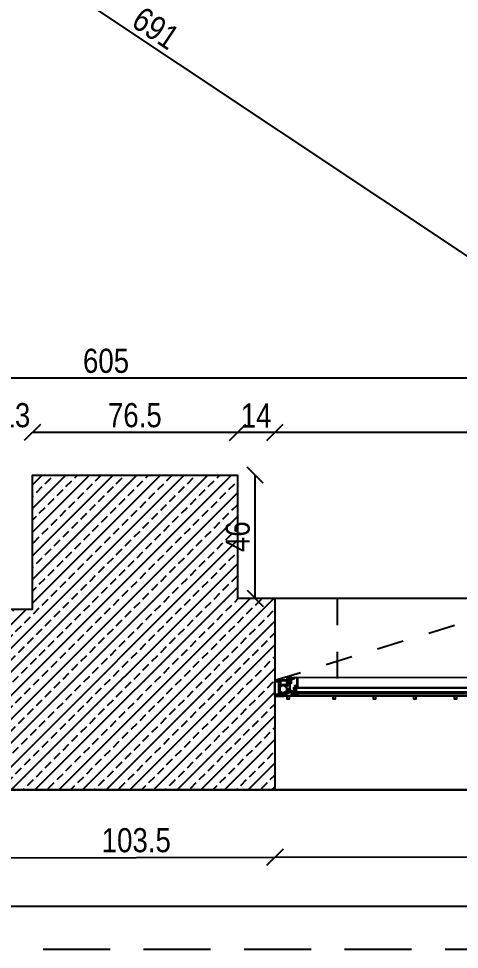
# Model space of a CAD drawing. Header units: metres. Extents: x 493 to 630, y -132 to -15.
# Drawn here: x 544.422 to 546.067, y -93.39 to -89.915 of the extents above; entities that cross this region are included whole.
import ezdxf

# ---------------------------------------------------------------- set-up
doc = ezdxf.new("R2010")
doc.units = ezdxf.units.M
doc.header["$MEASUREMENT"] = 0
doc.header["$PDMODE"] = 3
doc.linetypes.add('HIDDEN2', pattern=[0.1875, 0.125, -0.0625])
for name, color, linetype in [('a_caramida', 2, 'Continuous'), ('a_cote_50', 9, 'Continuous'), ('a_pereti_hasuri', 253, 'Continuous'), ('a_punctat', 40, 'HIDDEN2'), ('a_scari_punctat', 40, 'HIDDEN2'), ('a_sticla', 4, 'Continuous'), ('a_tamplarie_ferestre', 6, 'Continuous'), ('a_vederi', 74, 'Continuous'), ('a_vederi subtiri', 124, 'Continuous')]:
    doc.layers.add(name, color=color, linetype=linetype)
doc.layers.add('a_suprafete', color=7, linetype='Continuous', plot=False)
doc.styles.get("Standard").update_dxf_attribs({"font": 'ARIALN.TTF'})
doc.dimstyles.new('50 cote', dxfattribs={"dimtxt": 0.09, "dimasz": 0.06, "dimexe": 0, "dimexo": 0, "dimgap": 0.018, "dimtad": 1, "dimdec": 1, "dimlfac": 100, "dimrnd": 0.5, "dimdsep": 46, "dimtxsty": 'Standard', "dimblk": 'OBLIQUE', "dimcen": 0.00045, "dimclrd": 256, "dimclrt": 4, "dimadec": 1, "dimazin": 0, "dimtfac": 1, "dimtdec": 1, "dimtix": 1, "dimtofl": 0, "dimtmove": 0, "dimatfit": 3, "dimldrblk": 'OBLIQUE', "dimfxl": 0, "dimtolj": 1, "dimtzin": 0, "dimarcsym": 0})

# ---------------------------------------------------------------- blocks, each defined once
blk = doc.blocks.new('_Oblique')
at = {"color": 0, "linetype": 'ByBlock', "lineweight": -2}
blk.add_line((-0.5, -0.5), (0.5, 0.5), dxfattribs=at)
blk = doc.blocks.new('*D237')
at = {"layer": 'a_cote_50', "lineweight": -2, "ltscale": 0.3}
blk.add_line((541.7233, -91.8694), (547.7733, -87.1194), dxfattribs=at)
at = {"layer": 'Defpoints', "color": 0, "ltscale": 0.3}
for p in [(547.7733, -87.1194), (547.7733, -87.1194), (541.7233, -91.8694)]:
    blk.add_point(p, dxfattribs=at)
at = {"layer": 'a_cote_50', "lineweight": -2, "ltscale": 0.3, "xscale": 0.06, "yscale": 0.06, "zscale": 0.06}
for p, rotation in [((547.7733, -87.1194), 38.13630808537231), ((541.7233, -91.8694), 218.1363080853723)]:
    blk.add_blockref('_Oblique', p, dxfattribs=dict(at, rotation=rotation))
at = {"layer": 'a_cote_50', "color": 4, "ltscale": 0.3, "insert": (544.7088, -89.4441), "char_height": 0.09, "attachment_point": 5, "rotation": 38.1363}
blk.add_mtext('\\A1;769', dxfattribs=at)
blk = doc.blocks.new('*D238')
at = {"layer": 'a_cote_50', "lineweight": -2, "ltscale": 0.3}
blk.add_line((542.0233, -88.0896), (547.7733, -91.9194), dxfattribs=at)
at = {"layer": 'Defpoints', "color": 0, "ltscale": 0.3}
for p in [(542.0233, -88.0896), (547.7733, -91.9194), (547.7733, -91.9194)]:
    blk.add_point(p, dxfattribs=at)
at = {"layer": 'a_cote_50', "lineweight": -2, "ltscale": 0.3, "xscale": 0.06, "yscale": 0.06, "zscale": 0.06}
for p, rotation in [((542.0233, -88.0896), 146.3339981452422), ((547.7733, -91.9194), 326.3339981452422)]:
    blk.add_blockref('_Oblique', p, dxfattribs=dict(at, rotation=rotation))
at = {"layer": 'a_cote_50', "color": 4, "ltscale": 0.3, "insert": (544.9338, -89.9513), "char_height": 0.09, "attachment_point": 5, "rotation": 326.334}
blk.add_mtext('\\A1;691', dxfattribs=at)
blk = doc.blocks.new('*D234')
at = {"layer": 'a_cote_50', "lineweight": -2, "ltscale": 0.3}
blk.add_line((547.3283, -91.4603), (545.3783, -91.4603), dxfattribs=at)
at = {"layer": 'Defpoints', "color": 0, "ltscale": 0.3}
for p in [(545.3783, -91.4603), (545.3783, -92.0794), (547.3283, -92.0794)]:
    blk.add_point(p, dxfattribs=at)
at = {"layer": 'a_cote_50', "lineweight": -2, "ltscale": 0.3, "xscale": 0.06, "yscale": 0.06, "zscale": 0.06, "rotation": 180}
blk.add_blockref('_Oblique', (545.3783, -91.4603), dxfattribs=at)
at = {"layer": 'a_cote_50', "lineweight": -2, "ltscale": 0.3, "xscale": 0.06, "yscale": 0.06, "zscale": 0.06}
blk.add_blockref('_Oblique', (547.3283, -91.4603), dxfattribs=at)
at = {"layer": 'a_cote_50', "color": 4, "ltscale": 0.3, "char_height": 0.09, "attachment_point": 5}
for s, insert in [('\\A1;195', (546.3533, -91.3963)), ('\\A1;74', (546.3533, -91.5233))]:
    blk.add_mtext(s, dxfattribs=dict(at, insert=insert))
blk = doc.blocks.new('*D235')
at = {"layer": 'a_cote_50', "lineweight": -2, "ltscale": 0.3}
blk.add_line((545.3783, -91.4603), (545.2383, -91.4603), dxfattribs=at)
at = {"layer": 'Defpoints', "color": 0, "ltscale": 0.3}
for p in [(545.2383, -91.4603), (545.2383, -92.0794), (545.3783, -92.0794)]:
    blk.add_point(p, dxfattribs=at)
at = {"layer": 'a_cote_50', "lineweight": -2, "ltscale": 0.3, "xscale": 0.06, "yscale": 0.06, "zscale": 0.06, "rotation": 180}
blk.add_blockref('_Oblique', (545.2383, -91.4603), dxfattribs=at)
at = {"layer": 'a_cote_50', "lineweight": -2, "ltscale": 0.3, "xscale": 0.06, "yscale": 0.06, "zscale": 0.06}
blk.add_blockref('_Oblique', (545.3783, -91.4603), dxfattribs=at)
at = {"layer": 'a_cote_50', "color": 4, "ltscale": 0.3, "insert": (545.3083, -91.3971), "char_height": 0.09, "attachment_point": 5}
blk.add_mtext('\\A1;14', dxfattribs=at)
blk = doc.blocks.new('*D236')
at = {"layer": 'a_cote_50', "lineweight": -2, "ltscale": 0.3}
blk.add_line((545.2383, -91.4603), (544.4733, -91.4603), dxfattribs=at)
at = {"layer": 'Defpoints', "color": 0, "ltscale": 0.3}
for p in [(544.4733, -91.4603), (545.2383, -92.0794), (544.4733, -92.1194)]:
    blk.add_point(p, dxfattribs=at)
at = {"layer": 'a_cote_50', "lineweight": -2, "ltscale": 0.3, "xscale": 0.06, "yscale": 0.06, "zscale": 0.06, "rotation": 180}
blk.add_blockref('_Oblique', (544.4733, -91.4603), dxfattribs=at)
at = {"layer": 'a_cote_50', "lineweight": -2, "ltscale": 0.3, "xscale": 0.06, "yscale": 0.06, "zscale": 0.06}
blk.add_blockref('_Oblique', (545.2383, -91.4603), dxfattribs=at)
at = {"layer": 'a_cote_50', "color": 4, "ltscale": 0.3, "insert": (544.8558, -91.3963), "char_height": 0.09, "attachment_point": 5}
blk.add_mtext('\\A1;76.5', dxfattribs=at)
blk = doc.blocks.new('*D239')
at = {"layer": 'Defpoints', "color": 0, "ltscale": 0.3}
for p in [(544.3433, -91.4603), (544.3433, -92.1194), (544.4733, -92.1194)]:
    blk.add_point(p, dxfattribs=at)
at = {"layer": 'a_cote_50', "color": 4, "ltscale": 0.3, "insert": (544.4083, -91.3963), "char_height": 0.09, "attachment_point": 5}
blk.add_mtext('\\A1;13', dxfattribs=at)
blk = doc.blocks.new('*D244')
at = {"layer": 'a_cote_50', "lineweight": -2, "ltscale": 0.3}
blk.add_line((545.3042, -92.0794), (545.3042, -91.6194), dxfattribs=at)
at = {"layer": 'Defpoints', "color": 0, "ltscale": 0.3}
for p in [(545.2383, -91.6194), (545.3042, -91.6194), (545.2383, -92.0794)]:
    blk.add_point(p, dxfattribs=at)
at = {"layer": 'a_cote_50', "lineweight": -2, "ltscale": 0.3, "xscale": 0.06, "yscale": 0.06, "zscale": 0.06}
for p, rotation in [((545.3042, -91.6194), 90), ((545.3042, -92.0794), 270)]:
    blk.add_blockref('_Oblique', p, dxfattribs=dict(at, rotation=rotation))
at = {"layer": 'a_cote_50', "color": 4, "ltscale": 0.3, "insert": (545.2402, -91.8494), "char_height": 0.09, "attachment_point": 5, "rotation": 90}
blk.add_mtext('\\A1;46', dxfattribs=at)
blk = doc.blocks.new('*D257')
at = {"layer": 'a_cote_50', "lineweight": -2, "ltscale": 0.3}
blk.add_line((547.7733, -91.2574), (541.7233, -91.2574), dxfattribs=at)
at = {"layer": 'Defpoints', "color": 0, "ltscale": 0.3}
for p in [(541.7233, -91.2574), (541.7233, -91.9194), (547.7733, -91.9194)]:
    blk.add_point(p, dxfattribs=at)
at = {"layer": 'a_cote_50', "lineweight": -2, "ltscale": 0.3, "xscale": 0.06, "yscale": 0.06, "zscale": 0.06, "rotation": 180}
blk.add_blockref('_Oblique', (541.7233, -91.2574), dxfattribs=at)
at = {"layer": 'a_cote_50', "lineweight": -2, "ltscale": 0.3, "xscale": 0.06, "yscale": 0.06, "zscale": 0.06}
blk.add_blockref('_Oblique', (547.7733, -91.2574), dxfattribs=at)
at = {"layer": 'a_cote_50', "color": 4, "ltscale": 0.3, "insert": (544.7483, -91.1934), "char_height": 0.09, "attachment_point": 5}
blk.add_mtext('\\A1;605', dxfattribs=at)
blk = doc.blocks.new('__4FAFA3F2_FC5C_44BB_A64D_ECB77A95FE74_')
at = {"layer": 'a_vederi subtiri'}
for p, q in [((-125.5, 67), (-125.5, 71)), ((-125, 71), (-125, 67)), ((-125, 66.8), (-125, 70.7)), ((-124.7, 66.8), (-124.7, 70.7)), ((-124.4, 71.5), (-123.3, 71.5)), ((-124.4, 71.1), (-119, 71.1)), ((-123.3, 71.5), (-123, 71.2)), ((-123, 71.2), (-122.8, 71.5)), ((-122.8, 71.5), (-118.9, 71.5)), ((-118, 71.5), (-114.1, 71.5)), ((-117.9, 71.1), (-112.5, 71.1)), ((-114.1, 71.5), (-113.9, 71.2)), ((-113.9, 71.2), (-113.6, 71.5)), ((-113.6, 71.5), (-112.5, 71.5)), ((-112.2, 70.7), (-112.2, 66.8)), ((-111.9, 67), (-111.9, 71)), ((-111.9, 70.7), (-111.9, 66.8)), ((-111.5, 71), (-111.5, 67)), ((-125.5, 61.5), (-125.5, 67)), ((-125, 67), (-125, 66.8)), ((-124.8, 66.3), (-123.5, 64.7)), ((-123.5, 64.7), (-124.8, 66.3)), ((-123.2, 65), (-124.6, 66.5)), ((-113.9, 64.9), (-123, 64.9)), ((-123, 64.5), (-113.9, 64.5)), ((-113.9, 64.5), (-123, 64.5)), ((-112.3, 66.5), (-113.7, 65)), ((-113.4, 64.7), (-112.1, 66.3)), ((-112.1, 66.3), (-113.4, 64.7)), ((-111.9, 66.8), (-111.9, 67)), ((-111.5, 67), (-111.5, 61.5))]:
    blk.add_line(p, q, dxfattribs=at)
at = {"layer": 'a_vederi subtiri', "extrusion": (2e-16, 2e-16, -1)}
for centre, radius, start, end in [((125.2, 71), 0.221, 352.3719, 187.6281), ((124.3, 70.8), 0.708, 356.4406, 85.9313), ((124.3, 70.8), 0.368, 356.4406, 85.9313), ((118.5, 71.7), 0.787, 223.035, 316.965), ((118.5, 71.8), 0.512, 210.7555, 329.2445), ((112.6, 70.8), 0.708, 94.0687, 183.5594), ((112.6, 70.8), 0.368, 94.0687, 183.5594), ((111.7, 71), 0.221, 352.3719, 187.6281), ((125.2, 67), 0.221, 172.3719, 7.6281), ((125.2, 67), 0.221, 172.3719, 7.6281), ((118.5, 44.3), 18.6, 67.8527, 112.1473), ((124.2, 66.8), 0.808, 319.638, 0.5172), ((124.2, 66.8), 0.808, 319.638, 0.5172), ((124.3, 66.8), 0.42, 319.638, 0.5172), ((123, 65.1), 0.618, 270.773, 319.8915), ((123, 65.1), 0.618, 270.773, 319.8915), ((123, 65.2), 0.321, 270.773, 319.8915), ((113.9, 65.2), 0.321, 220.1085, 269.227), ((113.9, 65.1), 0.618, 220.1085, 269.227), ((113.9, 65.1), 0.618, 220.1085, 269.227), ((112.6, 66.8), 0.42, 179.4828, 220.362), ((112.7, 66.8), 0.808, 179.4828, 220.362), ((112.7, 66.8), 0.808, 179.4828, 220.362), ((111.7, 67), 0.221, 172.3719, 7.6281), ((111.7, 67), 0.221, 172.3719, 7.6281)]:
    blk.add_arc(centre, radius, start, end, dxfattribs=at)
blk = doc.blocks.new('nod mobil')
at = {"layer": 'a_tamplarie_ferestre'}
for p, q in [((-0.0193, 0.0683), (-0.0693, 0.0683)), ((-0.0458, 0.0495), (-0.0409, 0.0495)), ((-0.0458, 0.0475), (-0.0409, 0.0475)), ((-0.0513, 0.0175), (-0.0473, 0.0175))]:
    blk.add_line(p, q, dxfattribs=at)
at = {"layer": 'a_tamplarie_ferestre', "extrusion": (9.86076e-32, 1.5e-15, -1)}
for points in [[(0.103, 0.0683), (0.103, 0.0668)], [(0.103, 0.0683), (0.0693, 0.0683)], [(0.1025, 0.0663), (0.1015, 0.0663)], [(0.101, 0.0658), (0.101, 0.0648)], [(0.1005, 0.0643), (0.0995, 0.0643)], [(0.099, 0.0648), (0.099, 0.0655)], [(0.0983, 0.066), (0.0937, 0.0643)], [(0.0933, 0.0655), (0.0963, 0.0666)], [(0.093, 0.0648), (0.093, 0.0651)]]:
    blk.add_lwpolyline(points, dxfattribs=at)
at = {"layer": 'a_tamplarie_ferestre'}
for points in [[(-0.0876, 0.013), (-0.0876, 0.0637), (-0.103, 0.0637), (-0.103, 0.013)], [(-0.0891, 0.0145), (-0.0891, 0.062), (-0.1015, 0.062), (-0.1015, 0.0145)]]:
    blk.add_lwpolyline(points, close=True, dxfattribs=at)
at = {"layer": 'a_tamplarie_ferestre', "extrusion": (2e-16, -2.00063e-16, -1)}
for points in [[(0.081, 0.0665), (0.0963, 0.0666)], [(0.0868, 0.0558), (0.0868, 0.0573)], [(0.0868, 0.0529), (0.0868, 0.0548)], [(0.0868, 0.0521), (0.0868, 0.032)], [(0.0866, 0.0551), (0.0866, 0.0556)], [(0.0855, 0.0526), (0.0865, 0.0526)], [(0.0863, 0.0578), (0.0805, 0.0578)], [(0.0855, 0.0526), (0.0863, 0.0526)], [(0.0852, 0.0557), (0.0852, 0.0529)], [(0.0852, 0.0553), (0.0852, 0.0529)], [(0.0808, 0.0558), (0.0851, 0.0558)], [(0.0812, 0.0558), (0.0847, 0.0558)], [(0.0846, 0.0354), (0.0846, 0.0487)], [(0.0841, 0.0496), (0.0832, 0.0501)], [(0.0826, 0.0507), (0.0805, 0.0543)], [(0.0817, 0.0522), (0.0803, 0.0546), (0.0803, 0.0553)], [(0.08, 0.0583), (0.08, 0.0655)], [(0.0786, 0.0662), (0.0786, 0.058)], [(0.0619, 0.0667), (0.0781, 0.0667)], [(0.0781, 0.0575), (0.0619, 0.0575)], [(0.068, 0.0558), (0.0768, 0.0558)], [(0.0645, 0.0553), (0.0645, 0.0546), (0.0631, 0.0522)], [(0.0622, 0.0507), (0.0643, 0.0543)], [(0.0597, 0.0558), (0.064, 0.0558)], [(0.0636, 0.0558), (0.0601, 0.0558)], [(0.0607, 0.0496), (0.0616, 0.0501)], [(0.0614, 0.058), (0.0614, 0.0662)], [(0.0602, 0.0354), (0.0602, 0.0487)], [(0.06, 0.0654), (0.06, 0.0582)], [(0.0596, 0.0529), (0.0596, 0.0557)], [(0.0596, 0.0553), (0.0596, 0.0529)], [(0.0595, 0.0577), (0.0585, 0.0577)], [(0.0583, 0.0526), (0.0593, 0.0526)], [(0.0593, 0.0526), (0.0585, 0.0526)], [(0.0582, 0.0556), (0.0582, 0.0551)], [(0.058, 0.0572), (0.058, 0.0558)], [(0.058, 0.0548), (0.058, 0.0529)], [(0.058, 0.0521), (0.058, 0.0511), (0.0537, 0.0511)], [(0.058, 0.0486), (0.058, 0.0456)], [(0.0537, 0.0431), (0.058, 0.0431), (0.058, 0.032)], [(0.0539, 0.0488), (0.0547, 0.0486), (0.0547, 0.0496), (0.057, 0.0496)], [(0.057, 0.0446), (0.0547, 0.0446), (0.0547, 0.0456), (0.0539, 0.0454)], [(0.0532, 0.0506), (0.0532, 0.0498)], [(0.0532, 0.0445), (0.0532, 0.0436)], [(0.103, 0.0083), (0.103, 0.0117), (0.1019, 0.0128), (0.1013, 0.0128), (0.1013, 0.011)], [(0.0547, 0.0113), (0.0547, 0.0128), (0.0541, 0.0128), (0.053, 0.0117), (0.053, 0.0083), (0.103, 0.0083)], [(0.1003, 0.01), (0.083, 0.01)], [(0.0868, 0.0293), (0.0868, 0.0312)], [(0.0868, 0.0238), (0.0868, 0.0283)], [(0.0866, 0.0286), (0.0866, 0.0291)], [(0.0865, 0.0315), (0.0855, 0.0315)], [(0.0863, 0.0315), (0.0855, 0.0315)], [(0.0853, 0.0253), (0.0853, 0.0228), (0.0858, 0.0228)], [(0.0852, 0.0312), (0.0852, 0.0284)], [(0.0852, 0.0312), (0.0852, 0.0288)], [(0.0851, 0.0283), (0.0808, 0.0283)], [(0.0847, 0.0283), (0.0812, 0.0283)], [(0.083, 0.0263), (0.0843, 0.0263)], [(0.0832, 0.0341), (0.0841, 0.0346)], [(0.0805, 0.0299), (0.0826, 0.0335)], [(0.082, 0.0183), (0.082, 0.0253)], [(0.082, 0.011), (0.082, 0.0173)], [(0.0803, 0.0288), (0.0803, 0.0295), (0.0817, 0.0319)], [(0.0805, 0.0261), (0.0805, 0.0104)], [(0.06, 0.0266), (0.08, 0.0266)], [(0.08, 0.0099), (0.06, 0.0099)], [(0.0768, 0.0283), (0.068, 0.0283)], [(0.0631, 0.0319), (0.0645, 0.0295), (0.0645, 0.0288)], [(0.0643, 0.0299), (0.0622, 0.0335)], [(0.064, 0.0283), (0.0597, 0.0283)], [(0.0601, 0.0283), (0.0636, 0.0283)], [(0.0633, 0.0321), (0.0632, 0.0321)], [(0.0616, 0.0341), (0.0607, 0.0346)], [(0.0596, 0.0284), (0.0596, 0.0312)], [(0.0596, 0.0312), (0.0596, 0.0288)], [(0.0595, 0.0104), (0.0595, 0.0261)], [(0.0593, 0.0315), (0.0583, 0.0315)], [(0.0585, 0.0315), (0.0593, 0.0315)], [(0.0582, 0.0291), (0.0582, 0.0286)], [(0.0582, 0.0037), (0.0576, 0.007)], [(0.058, 0.0312), (0.058, 0.0293)], [(0.058, 0.0253), (0.058, 0.0183)], [(0.058, 0.0173), (0.058, 0.0113)], [(0.0577, 0.028), (0.0547, 0.028), (0.0547, 0.0288), (0.0537, 0.0288)], [(0.0558, 0.0031), (0.0577, 0.0031)], [(0.0571, 0.0056), (0.0573, 0.0044)], [(0.0571, 0.0042), (0.0557, 0.0042)], [(0.0557, 0.0263), (0.057, 0.0263)], [(0.057, 0.0103), (0.0557, 0.0103)], [(0.0529, 0.0042), (0.057, 0.0057)], [(0.0568, 0.0065), (0.0517, 0.0048)], [(0.0558, 0.0004), (0.0567, 0.0012)], [(0.0566, 0.0015), (0.0558, 0.0017)], [(0.0557, 0.0019), (0.0557, 0.003)], [(0.0552, 0.0037), (0.0552, 0.0032)], [(0.0552, 0.002), (0.0552, 0.0012)], [(0.0527, 0.0002), (0.0552, 0.0002)], [(0.0551, 0.0031), (0.0529, 0.0031)], [(0.055, 0.001), (0.053, 0.001)], [(0.0532, 0.0024), (0.0548, 0.0024)], [(0.0542, 0.0228), (0.0547, 0.0228), (0.0547, 0.0253)], [(0.0532, 0.0283), (0.0532, 0.0238)], [(0.0528, 0.0032), (0.0528, 0.004)], [(0.0528, 0.0012), (0.0528, 0.002)], [(0.0523, 0.003), (0.0523, 0.0019)], [(0.0513, 0.0031), (0.0521, 0.0031)], [(0.0521, 0.0017), (0.0513, 0.0016)], [(0.0513, 0.0012), (0.052, 0.0005)], [(0.051, 0.0038), (0.051, 0.0034)]]:
    blk.add_lwpolyline(points, dxfattribs=at)
at = {"layer": 'a_tamplarie_ferestre', "extrusion": (2e-16, -4.00063e-16, -1)}
for points in [[(0.0588, 0.0667), (0.0495, 0.0667)], [(0.0575, 0.0551), (0.0575, 0.0566)], [(0.0572, 0.0478), (0.0556, 0.0492)], [(0.0556, 0.0449), (0.0572, 0.0463)], [(0.0537, 0.0537), (0.0571, 0.0546)], [(0.0568, 0.0571), (0.043, 0.054)], [(0.0558, 0.0479), (0.0564, 0.0473)], [(0.0564, 0.0468), (0.0558, 0.0462)], [(0.0533, 0.0478), (0.0554, 0.048)], [(0.0554, 0.046), (0.0533, 0.0462)], [(0.0551, 0.0491), (0.0549, 0.0484), (0.053, 0.0484)], [(0.053, 0.0456), (0.0549, 0.0456), (0.0551, 0.045)], [(0.0525, 0.0491), (0.053, 0.0504), (0.053, 0.0527)], [(0.053, 0.043), (0.053, 0.0444), (0.0526, 0.0448)], [(0.0521, 0.043), (0.053, 0.043)], [(0.0502, 0.0463), (0.0506, 0.0443)], [(0.0495, 0.0507), (0.0499, 0.0479)], [(0.0495, 0.0667), (0.0408, 0.0667), (0.0279, 0.0667)], [(0.0484, 0.0507), (0.0449, 0.0516), (0.0432, 0.052)], [(0.0458, 0.0495), (0.0483, 0.0495)], [(0.0483, 0.0475), (0.048, 0.0475)], [(0.048, 0.0247), (0.048, 0.0475)], [(0.043, 0.0504), (0.0462, 0.0496)], [(0.0458, 0.0495), (0.0458, 0.0213)], [(0.0419, 0.053), (0.0419, 0.0519)], [(0.0412, 0.0637), (0.0412, 0.0633)], [(0.0412, 0.0559), (0.0412, 0.0552)], [(0.0338, 0.0642), (0.0407, 0.0642)], [(0.0407, 0.0628), (0.0399, 0.0628)], [(0.0399, 0.0564), (0.0407, 0.0564)], [(0.0407, 0.0547), (0.0404, 0.0547)], [(0.0404, 0.0537), (0.0404, 0.0518)], [(0.0404, 0.051), (0.0404, 0.05)], [(0.0402, 0.0544), (0.0402, 0.054)], [(0.0401, 0.0515), (0.0391, 0.0515)], [(0.0394, 0.0623), (0.0394, 0.0569)], [(0.0388, 0.0518), (0.0388, 0.0546)], [(0.0387, 0.0547), (0.0344, 0.0547)], [(0.0382, 0.0547), (0.0382, 0.0623)], [(0.0377, 0.0628), (0.0334, 0.0628)], [(0.0376, 0.0485), (0.0366, 0.049)], [(0.0363, 0.0494), (0.0341, 0.0532)], [(0.0339, 0.0542), (0.0339, 0.0535), (0.0352, 0.0511)], [(0.0333, 0.0667), (0.0333, 0.0647)], [(0.0319, 0.0643), (0.0319, 0.0667)], [(0.0289, 0.064), (0.0289, 0.0638)], [(0.0279, 0.0645), (0.0284, 0.0645)], [(0.0284, 0.0633), (0.0256, 0.0633)], [(0.0274, 0.0662), (0.0274, 0.065)], [(0.0251, 0.0638), (0.0251, 0.0643), (0.0261, 0.0643), (0.0261, 0.066)], [(0.0251, 0.067), (0.0211, 0.067)], [(0.0201, 0.066), (0.0201, 0.0643), (0.0211, 0.0643), (0.0211, 0.0638)], [(0.0206, 0.0633), (0.0193, 0.0633)], [(0.0188, 0.0638), (0.0188, 0.0678)], [(0.0473, 0.0158), (0.058, 0.0158)], [(0.058, -0.0002), (0.058, 0.0028), (0.056, 0.0028)], [(0.0425, 0.0011), (0.0425, 0.0031), (0.0419, 0.0031), (0.0408, 0.002), (0.0408, -0.0014), (0.0574, -0.0014)], [(0.0555, 0.0023), (0.0555, 0.0018), (0.0565, 0.0018), (0.0565, 0.0008)], [(0.051, 0.0211), (0.0523, 0.0187), (0.0523, 0.018)], [(0.0521, 0.0191), (0.05, 0.0228)], [(0.0521, 0.019), (0.05, 0.0227)], [(0.0505, 0.0008), (0.0505, 0.0018), (0.0515, 0.0018), (0.0515, 0.0023)], [(0.051, 0.0028), (0.0482, 0.0028)], [(0.0495, 0.0232), (0.0486, 0.0238)], [(0.0494, 0.0234), (0.0485, 0.0239)], [(0.049, 0.0013), (0.049, 0.0008)], [(0.0482, 0.0018), (0.0485, 0.0018)], [(0.0473, 0.0207), (0.0473, 0.0207)], [(0.0473, 0.0008), (0.0473, 0.0205)], [(0.0471, 0.0208), (0.0461, 0.0208)], [(0.0463, 0.0208), (0.0471, 0.0208)], [(0.0458, 0.0205), (0.0458, 0.0186)], [(0.0458, 0.0156), (0.0458, 0.0086)], [(0.0458, 0.0076), (0.0458, 0.0011)], [(0.0453, 0.0181), (0.043, 0.0181)], [(0.0435, 0.0166), (0.0448, 0.0166)], [(0.0448, 0.0001), (0.0435, 0.0001)], [(0.0425, 0.0186), (0.0425, 0.0196)], [(0.042, 0.0131), (0.0425, 0.0131), (0.0425, 0.0156)], [(0.042, 0.0201), (0.0415, 0.0201)], [(0.041, 0.0196), (0.041, 0.0141)], [(0.0555, -0.0002), (0.0515, -0.0002)]]:
    blk.add_lwpolyline(points, dxfattribs=at)
at = {"layer": 'a_tamplarie_ferestre', "extrusion": (2e-16, -3.00063e-16, -1)}
for points in [[(0.0273, 0.0597), (0.0279, 0.0607), (0.0279, 0.0627)], [(0.0276, 0.063), (0.0255, 0.063)], [(0.0263, 0.0604), (0.0266, 0.0598)], [(0.0253, 0.0598), (0.0256, 0.0604)], [(0.0252, 0.0651), (0.0241, 0.0662)], [(0.0243, 0.0604), (0.0246, 0.0598)], [(0.0245, 0.063), (0.0245, 0.0643)], [(0.0238, 0.0663), (0.0221, 0.0663)], [(0.0237, 0.0646), (0.0237, 0.0627)], [(0.0233, 0.0598), (0.0236, 0.0604)], [(0.0226, 0.0651), (0.0232, 0.0651)], [(0.0232, 0.0622), (0.0226, 0.0622)], [(0.0223, 0.0604), (0.0226, 0.0598)], [(0.0221, 0.0627), (0.0221, 0.0646)], [(0.0218, 0.0662), (0.0207, 0.0651)], [(0.0213, 0.0598), (0.0216, 0.0604)], [(0.0213, 0.0643), (0.0213, 0.063)], [(0.0205, 0.0606), (0.0205, 0.0599)], [(0.0203, 0.063), (0.0184, 0.063), (0.0184, 0.0639)], [(0.0191, 0.0603), (0.0197, 0.0609)], [(0.018, 0.0635), (0.018, 0.0625)], [(0.0149, 0.0595), (0.0173, 0.0595)], [(0.016, 0.0605), (0.0149, 0.0604)]]:
    blk.add_lwpolyline(points, dxfattribs=at)
at = {"layer": 'a_tamplarie_ferestre'}
for points in [[(-0.0193, 0.0356), (-0.0173, 0.0356)], [(-0.0173, 0.0351), (-0.0172, 0.0356)], [(-0.0172, 0.0356), (-0.0173, 0.0351)], [(-0.0271, 0.0338), (-0.025, 0.0322)], [(-0.025, 0.0322), (-0.0271, 0.0338)], [(-0.0244, 0.032), (-0.0203, 0.032)], [(-0.0203, 0.032), (-0.0244, 0.032)], [(-0.0235, 0.0295), (-0.0238, 0.0295)], [(-0.0229, 0.0307), (-0.0232, 0.0297)], [(-0.0204, 0.0309), (-0.0226, 0.0309)], [(-0.0202, 0.0297), (-0.0201, 0.0306)], [(-0.0186, 0.0291), (-0.02, 0.0294)], [(-0.0178, 0.0312), (-0.0182, 0.0293)]]:
    blk.add_lwpolyline(points, dxfattribs=at)
at = {"layer": 'a_tamplarie_ferestre', "extrusion": (4e-16, -6.00063e-16, -1)}
for points in [[(0.0445, 0.012), (0.0445, 0.0087)], [(0.0443, 0.0087), (0.044, 0.0091)], [(0.0441, 0.0139), (0.0441, 0.0127)], [(0.0437, 0.0091), (0.0407, 0.0061)], [(0.0436, 0.0117), (0.0436, 0.0139)], [(0.0374, 0.0046), (0.043, 0.0103)], [(0.0427, 0.0047), (0.0427, 0.0037)], [(0.0426, 0.0036), (0.0397, 0.0039)], [(0.041, 0.0053), (0.0422, 0.0052)], [(0.0387, 0.0026), (0.0394, 0)], [(0.0375, 0.0013), (0.037, 0.0032)], [(0.0335, 0.0006), (0.037, 0.0006)], [(0.0332, 0.0042), (0.0336, 0.0035), (0.033, 0.0035), (0.033, 0.0011)], [(0.0317, 0.0011), (0.0317, 0.0039)], [(0.0216, 0.0002), (0.0312, 0.0006)], [(0.0285, 0.0301), (0.0285, 0.0298)], [(0.0282, 0.0293), (0.0222, 0.0272)], [(0.0232, 0.0289), (0.0278, 0.0306)], [(0.0225, 0.0301), (0.0225, 0.0294)], [(0.021, 0.0306), (0.022, 0.0306)], [(0.022, 0.0271), (0.0205, 0.0271)], [(0.0205, 0.0291), (0.0205, 0.0301)], [(0.019, 0.0286), (0.02, 0.0286)], [(0.02, 0.0266), (0.02, 0.0017)], [(0.0185, -0.0009), (0.0185, 0.0281)], [(0.0399, -0.0004), (0.04, -0.0004), (0.04, -0.0014), (0.019, -0.0014)]]:
    blk.add_lwpolyline(points, dxfattribs=at)
at = {"layer": 'a_tamplarie_ferestre'}
for centre, radius, start, end in [((-0.1025, 0.0668), 0.0005, 180.0009, 269.9988), ((-0.1005, 0.0648), 0.0005, 180.0005, 269.9993), ((-0.0995, 0.0648), 0.0005, 270.0009, 359.9991), ((-0.0935, 0.0648), 0.0005, 249.9886, 0), ((-0.0935, 0.0651), 0.0005, 0, 69.9897), ((-0.0869, 0.0556), 0.000279, 358.8354, 73.5801), ((-0.0869, 0.0551), 0.000279, 286.4246, 1.1629), ((-0.0863, 0.0521), 0.0005, 89.9997, 180.0003), ((-0.0851, 0.0557), 0.00012, 90, 180), ((-0.0847, 0.0553), 0.0005, 89.9997, 180.0003), ((-0.0839, 0.0514), 0.0015, 297.9943, 330), ((-0.0813, 0.0548), 0.001, 327.273, 81.8184), ((-0.081, 0.0655), 0.001, 0.0011, 89.9989), ((-0.0808, 0.0553), 0.0005, 0, 90), ((-0.0805, 0.0583), 0.0005, 269.9996, 0.0004), ((-0.0781, 0.0662), 0.0005, 90, 180), ((-0.0781, 0.058), 0.0005, 180, 270), ((-0.0768, 0.0553), 0.0005, 90, 162.253), ((-0.068, 0.0553), 0.0005, 17.747, 90), ((-0.064, 0.0553), 0.0005, 90, 180), ((-0.0619, 0.0662), 0.0005, 0, 90), ((-0.0619, 0.058), 0.0005, 270, 0), ((-0.0612, 0.0487), 0.001, 0.0025, 60.6961), ((-0.0612, 0.0354), 0.001, 299.3088, 0.0025), ((-0.0584, 0.0652), 0.00159, 103.7918, 171.7779), ((-0.0595, 0.0582), 0.0005, 180, 270), ((-0.0597, 0.0557), 0.00012, 0, 90), ((-0.0593, 0.0529), 0.0003, 180.0025, 270.0025), ((-0.0579, 0.0556), 0.000279, 106.4199, 181.1646), ((-0.0579, 0.0551), 0.000279, 178.8371, 253.5754), ((-0.057, 0.0486), 0.001, 89.9981, 180.0015), ((-0.057, 0.0456), 0.001, 180.0067, 269.9937), ((-0.0562, 0.047), 0.000348, 134.7272, 225.2728), ((-0.0555, 0.0475), 0.0005, 84.8936, 135.0494), ((-0.0555, 0.0465), 0.0005, 224.9506, 275.1059), ((-0.054, 0.0527), 0.001, 0.0008, 74.9983), ((-0.0533, 0.047), 0.0008, 270, 90), ((-0.053, 0.0489), 0.0005, 269.9991, 22.5011), ((-0.053, 0.0451), 0.0005, 314.9997, 90.0007), ((-0.0495, 0.047), 0.000971, 114.0059, 225.9941), ((-0.0485, 0.0505), 0.001, 75.0011, 169.9977), ((-0.0483, 0.0485), 0.001, 90, 270), ((-0.0432, 0.0524), 0.000372, 278.7538, 96.3352), ((-0.0407, 0.0637), 0.0005, 90, 180), ((-0.0407, 0.0633), 0.0005, 180, 270), ((-0.0407, 0.0559), 0.0005, 90.0131, 179.9869), ((-0.0407, 0.0552), 0.0005, 180, 270), ((-0.0405, 0.052), 0.00452, 264.999, 309.1968), ((-0.0401, 0.0518), 0.0003, 180, 270), ((-0.0399, 0.051), 0.0005, 90, 180.0027), ((-0.0391, 0.0518), 0.0003, 270, 0), ((-0.0371, 0.0499), 0.001, 298.2866, 330.0001), ((-0.0349, 0.0537), 0.001, 330.0001, 90), ((-0.0334, 0.0643), 0.0015, 270, 360), ((-0.0307, 0.0289), 0.0061, 53.6968, 86.6025), ((-0.0284, 0.064), 0.0005, 90, 180), ((-0.0284, 0.0638), 0.0005, 180, 270), ((-0.0259, 0.0603), 0.0004, 20.9654, 159.0346), ((-0.0256, 0.0638), 0.0005, 270, 0), ((-0.025, 0.063), 0.0005, 180.0566, 359.9434), ((-0.0248, 0.0643), 0.0003, 0, 99.738), ((-0.0239, 0.0603), 0.0004, 20.9654, 159.0346), ((-0.0232, 0.0646), 0.0005, 90.0196, 179.9804), ((-0.0232, 0.0627), 0.0005, 179.9997, 270.0003), ((-0.0226, 0.0646), 0.0005, 0.0205, 89.9795), ((-0.0226, 0.0627), 0.0005, 270.0163, 359.9837), ((-0.0219, 0.0603), 0.0004, 20.9654, 159.0346), ((-0.021, 0.0643), 0.0003, 80.2604, 180), ((-0.0208, 0.063), 0.0005, 180.0566, 359.9434), ((-0.0206, 0.0638), 0.0005, 180, 270), ((-0.02, 0.0606), 0.0005, 42.0379, 179.9422), ((-0.0193, 0.0678), 0.0005, 0, 90), ((-0.0193, 0.0638), 0.0005, 270, 0), ((-0.0157, 0.0627), 0.00225, 184.5989, 263.2783), ((-0.0183, 0.0351), 0.001, 297.7203, 357.275), ((-0.1003, 0.011), 0.001, 180.0032, 269.9967), ((-0.0863, 0.032), 0.0005, 179.9997, 270.0003), ((-0.0869, 0.0291), 0.000279, 358.8371, 73.5754), ((-0.0869, 0.0286), 0.000279, 286.4199, 1.1646), ((-0.0843, 0.0253), 0.001, 90.0012, 179.9989), ((-0.0847, 0.0288), 0.000505, 180.567, 270.5676), ((-0.0851, 0.0284), 0.00012, 180, 270.0001), ((-0.0839, 0.0328), 0.0015, 30, 62.0057), ((-0.083, 0.0253), 0.001, 359.9982, 90.0018), ((-0.083, 0.011), 0.001, 270.0003, 359.9997), ((-0.0825, 0.0178), 0.000725, 316.3959, 43.6041), ((-0.0813, 0.0293), 0.001, 278.1816, 32.727), ((-0.0808, 0.0288), 0.0005, 269.9985, 0.0006), ((-0.08, 0.0261), 0.0005, 90.0003, 179.9997), ((-0.08, 0.0104), 0.0005, 180.0003, 269.9997), ((-0.0768, 0.0288), 0.0005, 196.9544, 270), ((-0.068, 0.0288), 0.0005, 270, 342.7104), ((-0.064, 0.0288), 0.0005, 179.9994, 270.0015), ((-0.06, 0.0261), 0.0005, 0.0003, 89.9997), ((-0.06, 0.0104), 0.0005, 270.0003, 359.9997), ((-0.0597, 0.0284), 0.00012, 269.9999, 0), ((-0.0593, 0.0312), 0.0003, 90.0025, 180.0025), ((-0.0579, 0.0291), 0.000279, 106.4246, 181.1629), ((-0.0579, 0.0286), 0.000279, 178.8354, 253.5801), ((-0.0575, 0.0178), 0.000725, 136.3884, 223.6116), ((-0.0577, 0.0283), 0.0003, 180.0256, 269.9709), ((-0.057, 0.0253), 0.001, 90.0034, 179.9966), ((-0.057, 0.0113), 0.001, 180.0027, 269.9969), ((-0.0571, 0.0044), 0.0002, 178.1351, 270.001), ((-0.057, 0.0056), 0.0001, 69.6878, 169.6777), ((-0.0562, 0.0066), 0.000686, 53.8588, 179.5157), ((-0.0567, 0.0066), 0.00015, 172.504, 250.9838), ((-0.0555, 0.0008), 0.001, 179.9939, 270.0061), ((-0.0558, 0.003), 0.00015, 359.9961, 90.0039), ((-0.0559, 0.0019), 0.0002, 285.0029, 359.9972), ((-0.0557, 0.0253), 0.001, 0.005, 89.995), ((-0.0557, 0.0113), 0.001, 270.005, 359.9946), ((-0.0551, 0.0032), 0.0001, 179.9919, 270.0087), ((-0.0548, 0.002), 0.0004, 89.9996, 180.001), ((-0.055, 0.0012), 0.0002, 179.9998, 270.0002), ((-0.0532, 0.002), 0.0004, 0.0013, 89.998), ((-0.053, 0.0012), 0.0002, 269.9987, 0.0005), ((-0.053, 0.004), 0.0002, 0.0024, 74.3114), ((-0.0529, 0.0032), 0.0001, 270.0015, 359.9985), ((-0.0521, 0.003), 0.00015, 89.9951, 180.0049), ((-0.0521, 0.0019), 0.0002, 180.0026, 254.9977), ((-0.0515, 0.0008), 0.001, 269.993, 0.0053), ((-0.0485, 0.0013), 0.0005, 90.0143, 179.9857), ((-0.0485, 0.0008), 0.0005, 179.9847, 270.0118), ((-0.049, 0.0247), 0.001, 299.3064, 0), ((-0.0453, 0.0081), 0.000725, 136.3959, 223.6041), ((-0.0453, 0.0186), 0.0005, 180.0108, 269.9892), ((-0.0448, 0.0156), 0.001, 90.011, 179.9907), ((-0.0448, 0.0011), 0.001, 179.9946, 270.0071), ((-0.0442, 0.012), 0.000319, 120.7538, 181.0363), ((-0.0444, 0.0087), 0.0001, 180, 317.856), ((-0.0438, 0.0139), 0.00025, 356.4446, 183.5554), ((-0.0435, 0.0156), 0.001, 0.0097, 89.9903), ((-0.0435, 0.0011), 0.001, 269.991, 0.009), ((-0.043, 0.0186), 0.0005, 270.004, 359.9956), ((-0.0422, 0.0047), 0.0005, 94.9998, 179.9998), ((-0.0426, 0.0037), 0.0001, 180, 275.0534), ((-0.0384, 0.0036), 0.0015, 345.0002, 45.0008), ((-0.0325, 0.0038), 0.000809, 8.8194, 154.9031), ((-0.0372, 0.0196), 0.0163, 43.5511, 63.2606), ((-0.028, 0.0301), 0.0005, 69.9886, 180), ((-0.028, 0.0298), 0.0005, 180, 249.9897), ((-0.0244, 0.033), 0.001, 232.9845, 270), ((-0.0237, 0.0332), 0.000476, 218.5685, 342.0839), ((-0.0226, 0.0306), 0.0003, 90, 160.0002), ((-0.022, 0.0301), 0.0005, 90.0009, 179.9991), ((-0.022, 0.0276), 0.0005, 249.9897, 270), ((-0.021, 0.0301), 0.0005, 0.0005, 89.9993), ((-0.0204, 0.0306), 0.0003, 352.7923, 90), ((-0.0203, 0.033), 0.001, 270, 338.6035), ((-0.0159, 0.0307), 0.004, 117.7203, 150.6713), ((-0.019, 0.0281), 0.0005, 0.0009, 89.9988), ((-0.0128, 0.0301), 0.00508, 136.4413, 167.1481), ((-0.0399, 0.0001), 0.000477, 267.8307, 347.1724), ((-0.019, -0.0009), 0.0005, 270.0003, 359.9998)]:
    blk.add_arc(centre, radius, start, end, dxfattribs=at)
at = {"layer": 'a_tamplarie_ferestre', "extrusion": (9.86076e-32, 1.5e-15, -1)}
for centre, start, end in [((0.1015, 0.0658), 89.9998, 180.0002), ((0.0985, 0.0655), 0.0428, 109.9384)]:
    blk.add_arc(centre, 0.0005, start, end, dxfattribs=at)
at = {"layer": 'a_tamplarie_ferestre', "extrusion": (2e-16, -2.00063e-16, -1)}
for centre, radius, start, end in [((0.0863, 0.0573), 0.0005, 359.9984, 90.0016), ((0.0865, 0.0529), 0.0003, 270, 0), ((0.0855, 0.0529), 0.0003, 180, 270), ((0.0855, 0.0529), 0.0003, 180, 270), ((0.0836, 0.0487), 0.001, 0, 60.0001), ((0.0836, 0.0354), 0.001, 299.9999, 360), ((0.0816, 0.0522), 0.000138, 264.3774, 30), ((0.082, 0.057), 0.005, 197.747, 264.3774), ((0.0628, 0.057), 0.005, 275.6226, 342.253), ((0.0634, 0.0548), 0.001, 327.2705, 81.8159), ((0.0632, 0.0522), 0.000138, 150, 275.6226), ((0.0609, 0.0514), 0.0015, 297.9918, 329.9975), ((0.0601, 0.0553), 0.0005, 89.9972, 179.9978), ((0.0593, 0.0529), 0.0003, 270, 0), ((0.0585, 0.0572), 0.0005, 90, 180), ((0.0585, 0.0521), 0.0005, 89.9975, 179.9975), ((0.0583, 0.0529), 0.0003, 180, 270), ((0.0542, 0.0498), 0.001, 180.0452, 254.9372), ((0.0542, 0.0445), 0.001, 105.0511, 179.9648), ((0.0537, 0.0506), 0.0005, 90.0025, 179.9966), ((0.0537, 0.0436), 0.0005, 180.0026, 269.9983), ((0.0865, 0.0312), 0.0003, 0, 90), ((0.0858, 0.0238), 0.001, 270.002, 359.998), ((0.0855, 0.0312), 0.0003, 90, 180), ((0.0855, 0.0312), 0.0003, 90, 180), ((0.0816, 0.032), 0.000137, 330.0001, 94.3397), ((0.0819, 0.0273), 0.00488, 94.3397, 163.0456), ((0.0629, 0.0272), 0.00492, 17.2896, 85.2632), ((0.0634, 0.0293), 0.001, 278.1791, 32.7245), ((0.0632, 0.032), 0.000139, 93.3868, 204.0603), ((0.0609, 0.0328), 0.0015, 29.9975, 62.0033), ((0.0601, 0.0288), 0.0005, 179.9972, 269.9978), ((0.0593, 0.0312), 0.0003, 0, 90), ((0.0585, 0.032), 0.0005, 179.9975, 269.9975), ((0.0583, 0.0312), 0.0003, 90, 180), ((0.0577, 0.0036), 0.0005, 269.9998, 9.9336), ((0.0562, 0.0066), 0.0015, 15.7069, 125.0876), ((0.0566, 0.0013), 0.0002, 310.0023, 74.9985), ((0.0556, 0.0075), 0.0004, 125.088, 305.088), ((0.0552, 0.0012), 0.001, 270, 307.8278), ((0.0557, 0.0037), 0.000498, 89.7452, 180.1926), ((0.0542, 0.0238), 0.001, 180.005, 269.995), ((0.0537, 0.0283), 0.0005, 89.9965, 180.0026), ((0.0527, 0.0012), 0.001, 226.8814, 270), ((0.052, 0.0038), 0.001, 104.959, 180.0005), ((0.0513, 0.0034), 0.0003, 180.004, 269.9968), ((0.0514, 0.0014), 0.0002, 104.9898, 225.0075)]:
    blk.add_arc(centre, radius, start, end, dxfattribs=at)
at = {"layer": 'a_tamplarie_ferestre', "extrusion": (2e-16, -4.00063e-16, -1)}
for centre, radius, start, end in [((0.057, 0.0566), 0.0005, 0.0019, 112.4977), ((0.057, 0.0551), 0.0005, 284.9999, 0), ((0.0565, 0.047), 0.001, 310.9097, 49.0903), ((0.0554, 0.049), 0.0003, 48.3541, 164.9994), ((0.0554, 0.0451), 0.0003, 195.0097, 311.6393), ((0.0521, 0.0445), 0.0015, 190.0009, 269.9989), ((0.0483, 0.0504), 0.0003, 304.8295, 67.5001), ((0.0467, 0.0526), 0.003, 260.6566, 304.8295), ((0.0481, 0.0614), 0.00989, 240.6425, 270.5846), ((0.0434, 0.0526), 0.0015, 102.5014, 162.4995), ((0.0434, 0.0518), 0.0015, 177.5003, 257.4998), ((0.0409, 0.05), 0.0005, 179.9973, 270), ((0.0404, 0.0544), 0.000279, 106.4199, 181.1646), ((0.0404, 0.054), 0.000279, 178.8371, 253.5754), ((0.0399, 0.0623), 0.0005, 90, 180), ((0.0399, 0.0569), 0.0005, 179.9714, 270.0286), ((0.0387, 0.0546), 0.00012, 0, 90), ((0.0377, 0.0623), 0.0005, 359.9737, 90.0193), ((0.0344, 0.0542), 0.0005, 90, 180), ((0.0338, 0.0647), 0.0005, 180, 270), ((0.0279, 0.0662), 0.0005, 90, 180), ((0.0279, 0.065), 0.0005, 180, 270), ((0.0251, 0.066), 0.001, 0, 90), ((0.0211, 0.066), 0.001, 90, 180), ((0.056, 0.0023), 0.0005, 90.0151, 179.9884), ((0.0513, 0.0185), 0.001, 270, 30), ((0.051, 0.0023), 0.0005, 0.0131, 89.9869), ((0.0511, 0.0212), 0.000138, 115.1578, 210), ((0.0487, 0.0221), 0.0015, 30, 60.6936), ((0.0487, 0.0219), 0.0015, 30, 60.6936), ((0.0482, 0.0023), 0.0005, 90, 270), ((0.0463, 0.0213), 0.0005, 180, 270), ((0.0461, 0.0205), 0.0003, 90, 180), ((0.042, 0.0196), 0.0005, 0.0026, 89.9974), ((0.042, 0.0141), 0.001, 179.9847, 270.0118), ((0.0415, 0.0196), 0.0005, 89.9968, 180.001), ((0.0565, -0.0002), 0.0015, 306.8437, 0.0038)]:
    blk.add_arc(centre, radius, start, end, dxfattribs=at)
at = {"layer": 'a_tamplarie_ferestre', "extrusion": (3.62955e-27, -6.27398e-20, -1)}
for centre, radius, start, end in [((0.0296, 0.0349), 0.000698, 286.9412, 6.4525), ((0.0296, 0.0349), 0.000698, 6.4525, 90.3975), ((0.0307, 0.0289), 0.0061, 93.3975, 126.3032), ((0.0296, 0.0286), 0.00699, 89.6674, 141.4315), ((0.0195, 0.0314), 0.00413, 24.1165, 83.6431), ((0.0193, 0.0326), 0.003, 77.9862, 90.0169), ((0.0183, 0.0351), 0.001, 182.725, 242.2797), ((0.0173, 0.0344), 0.00116, 91.7523, 94.5316), ((0.0173, 0.0344), 0.00116, 94.5316, 224.4307), ((0.0145, 0.0413), 0.015, 309.0082, 316.2281), ((0.0244, 0.033), 0.001, 270, 307.0155), ((0.0238, 0.0298), 0.0003, 270, 309.0082), ((0.0235, 0.0298), 0.0003, 199.9874, 270), ((0.0203, 0.033), 0.001, 201.3965, 270), ((0.0199, 0.0297), 0.0003, 280.9941, 8.118), ((0.0159, 0.0307), 0.004, 29.3287, 62.2797), ((0.0185, 0.0294), 0.0003, 192.7652, 282.3565)]:
    blk.add_arc(centre, radius, start, end, dxfattribs=at)
at = {"layer": 'a_tamplarie_ferestre', "extrusion": (2e-16, -3.00063e-16, -1)}
for centre, radius, start, end in [((0.0276, 0.0627), 0.000299, 359.7696, 90.2304), ((0.0269, 0.0599), 0.0004, 200.9654, 326.8252), ((0.0249, 0.0649), 0.0003, 260.262, 44.8887), ((0.0249, 0.0599), 0.0004, 200.9654, 339.0346), ((0.0238, 0.0658), 0.0005, 45.0001, 90), ((0.0229, 0.0599), 0.0004, 200.9654, 339.0346), ((0.0221, 0.0658), 0.0005, 90, 134.9999), ((0.0209, 0.0599), 0.0004, 180, 339.0346), ((0.0209, 0.0649), 0.0003, 135.1096, 279.7396), ((0.0173, 0.0619), 0.0024, 270, 317.3265), ((0.0184, 0.0635), 0.000399, 89.9047, 180.0953), ((0.0149, 0.0599), 0.000426, 89.1272, 269.7963)]:
    blk.add_arc(centre, radius, start, end, dxfattribs=at)
at = {"layer": 'a_tamplarie_ferestre', "extrusion": (-2e-16, -4.00063e-16, -1)}
blk.add_arc((0.0471, 0.0206), 0.000205, 330.9317, 101.6099, dxfattribs=at)
at = {"layer": 'a_tamplarie_ferestre', "extrusion": (4e-16, -6.00063e-16, -1)}
for centre, radius, start, end in [((0.0446, 0.0127), 0.0005, 180, 239.2462), ((0.0438, 0.009), 0.0002, 30.0091, 134.9898), ((0.0416, 0.0117), 0.002, 315, 0), ((0.041, 0.0058), 0.0005, 135, 265.0014), ((0.0397, 0.0029), 0.001, 84.9999, 195.0002), ((0.037, 0.0011), 0.0005, 270.0029, 14.9993), ((0.0335, 0.0011), 0.0005, 179.9997, 270.0001), ((0.0312, 0.0011), 0.0005, 272.4518, 0), ((0.023, 0.0294), 0.0005, 180.0428, 289.9384), ((0.0215, 0.0017), 0.0015, 180.0138, 272.4558), ((0.02, 0.0291), 0.0005, 269.9998, 0.0002), ((0.0205, 0.0266), 0.0005, 90.0009, 179.9991)]:
    blk.add_arc(centre, radius, start, end, dxfattribs=at)
blk = doc.blocks.new('tampalrie subsol')
at = {"layer": 'a_punctat', "ltscale": 0.5}
blk.add_line((545.3786, -92.3852), (546.3111, -92.0989), dxfattribs=at)
at = {"layer": 'a_sticla'}
for points in [[(545.4486, -92.4114), (546.3282, -92.4121), (546.3282, -92.4161), (545.4486, -92.4154)], [(545.4486, -92.4354), (546.3282, -92.4361), (546.3282, -92.4301), (545.4486, -92.4294)]]:
    blk.add_lwpolyline(points, close=True, dxfattribs=at)
at = {"layer": 'a_vederi subtiri'}
for points in [[(545.4387, -92.3744), (546.3202, -92.3752), (546.3202, -92.3201), (546.2195, -92.3201), (546.2195, -92.3274), (546.3006, -92.3274), (546.3006, -92.3751)], [(546.3137, -92.4451), (545.4082, -92.4444)]]:
    blk.add_lwpolyline(points, dxfattribs=at)
at = {"xscale": -0.9999999999999987, "rotation": 180.0033459392064}
blk.add_blockref('nod mobil', (545.4812, -92.3761), dxfattribs=at)
at = {"xscale": -0.001000000000008328, "yscale": 0.001000000000008328, "zscale": 0.001000000000008328, "rotation": 270.0033459392066}
blk.add_blockref('__4FAFA3F2_FC5C_44BB_A64D_ECB77A95FE74_', (545.3871, -92.304), dxfattribs=at)
blk = doc.blocks.new('*D1088')
at = {"layer": 'a_cote_50', "lineweight": -2, "ltscale": 0.3}
blk.add_line((-12.7233, -67.3279), (-11.6885, -67.3259), dxfattribs=at)
at = {"layer": 'Defpoints', "color": 0, "ltscale": 0.3}
for p in [(-12.7238, -67.0744), (-11.689, -67.0744), (-11.6885, -67.3259)]:
    blk.add_point(p, dxfattribs=at)
at = {"layer": 'a_cote_50', "lineweight": -2, "ltscale": 0.3, "xscale": 0.06, "yscale": 0.06, "zscale": 0.06}
for p, rotation in [((-12.7233, -67.3279), 180.1079428696821), ((-11.6885, -67.3259), 0.1079428696821681)]:
    blk.add_blockref('_Oblique', p, dxfattribs=dict(at, rotation=rotation))
at = {"layer": 'a_cote_50', "color": 4, "ltscale": 0.3, "insert": (-12.206, -67.2629), "char_height": 0.09, "attachment_point": 5, "rotation": 0.1079}
blk.add_mtext('\\A1;103.5', dxfattribs=at)
blk = doc.blocks.new('*D1089')
at = {"layer": 'a_cote_50', "lineweight": -2, "ltscale": 0.3}
blk.add_line((-11.6885, -67.3259), (-9.7383, -67.3222), dxfattribs=at)
at = {"layer": 'Defpoints', "color": 0, "ltscale": 0.3}
for p in [(-11.689, -67.0744), (-9.7388, -67.0744), (-9.7383, -67.3222)]:
    blk.add_point(p, dxfattribs=at)
at = {"layer": 'a_cote_50', "lineweight": -2, "ltscale": 0.3, "xscale": 0.06, "yscale": 0.06, "zscale": 0.06}
for p, rotation in [((-11.6885, -67.3259), 180.1079428696821), ((-9.7383, -67.3222), 0.1079428696821681)]:
    blk.add_blockref('_Oblique', p, dxfattribs=dict(at, rotation=rotation))
at = {"layer": 'a_cote_50', "color": 4, "ltscale": 0.3, "insert": (-10.7135, -67.2601), "char_height": 0.09, "attachment_point": 5, "rotation": 0.1079}
blk.add_mtext('\\A1;195', dxfattribs=at)
blk = doc.blocks.new('*D1105')
at = {"layer": 'a_cote_50', "lineweight": -2, "ltscale": 0.3}
blk.add_line((-50.9468, -67.5081), (13.8782, -67.5081), dxfattribs=at)
at = {"layer": 'Defpoints', "color": 0, "ltscale": 0.3}
for p in [(13.8782, -63.4009), (-50.9468, -67.0744), (13.8782, -67.5081)]:
    blk.add_point(p, dxfattribs=at)
at = {"layer": 'a_cote_50', "lineweight": -2, "ltscale": 0.3, "xscale": 0.06, "yscale": 0.06, "zscale": 0.06, "rotation": 180}
blk.add_blockref('_Oblique', (-50.9468, -67.5081), dxfattribs=at)
at = {"layer": 'a_cote_50', "lineweight": -2, "ltscale": 0.3, "xscale": 0.06, "yscale": 0.06, "zscale": 0.06}
blk.add_blockref('_Oblique', (13.8782, -67.5081), dxfattribs=at)
at = {"layer": 'a_cote_50', "color": 4, "ltscale": 0.3, "insert": (-18.5343, -67.4441), "char_height": 0.09, "attachment_point": 5}
blk.add_mtext('\\A1;6482.5', dxfattribs=at)
blk = doc.blocks.new('COTE EXY')
at = {"layer": 'a_cote_50', "ltscale": 0.3}
dim = blk.add_linear_dim(base=(13.8782, -67.5081), p1=(-50.9468, -67.0744), p2=(13.8782, -63.4009), dimstyle='50 cote', dxfattribs=at)
dim.commit()
dim.dimension.update_dxf_attribs({"geometry": '*D1105', "text_midpoint": (-18.5343, -67.4441)})
for base, p1, p2, picture, middle in [((-11.6885, -67.3259), (-12.7238, -67.0744), (-11.689, -67.0744), '*D1088', (-12.206, -67.2629)), ((-9.7383, -67.3222), (-11.689, -67.0744), (-9.7388, -67.0744), '*D1089', (-10.7135, -67.2601))]:
    dim = blk.add_linear_dim(base=base, p1=p1, p2=p2, angle=180.1079, dimstyle='50 cote', override={"dimtmove": 1}, dxfattribs=at)
    dim.commit()
    dim.dimension.update_dxf_attribs({"geometry": picture, "text_midpoint": middle})

msp = doc.modelspace()

# ---------------------------------------------------------------- hatches: boundary and pattern name
at = {"layer": 'a_pereti_hasuri', "ltscale": 0.3}
h = msp.add_hatch(dxfattribs=at)
h.set_pattern_fill('ANSI33', color=256, scale=0.25, style=0)
h.set_pattern_definition([(45, (-4876.954644, 8292.469365), (-0.04419417382, 0.04419417382), []), (45, (-4876.91045, 8292.469365), (-0.04419417382, 0.04419417382), [0.03125, -0.015625])])
edge = h.paths.add_edge_path()
edge.add_line((544.3433, -92.7946), (544.3433, -92.1194))
edge.add_line((544.3433, -92.1194), (544.4733, -92.1194))
edge.add_line((544.4733, -92.1194), (544.4733, -91.6194))
edge.add_line((544.4733, -91.6194), (545.2383, -91.6194))
edge.add_line((545.2383, -91.6194), (545.2383, -92.0794))
edge.add_line((545.2383, -92.0794), (545.3783, -92.0794))
edge.add_line((545.3783, -92.0794), (545.3781, -92.7946))
edge.add_line((545.3781, -92.7946), (544.3435, -92.7946))

# ---------------------------------------------------------------- linework, layer by layer
at = {"layer": 'a_caramida', "ltscale": 0.3}
msp.add_lwpolyline([(544.3433, -92.7946), (544.3433, -92.1194), (544.4733, -92.1194), (544.4733, -91.6194), (545.2383, -91.6194), (545.2383, -92.0794), (545.3783, -92.0794), (545.3781, -92.7946), (544.3435, -92.7946)], dxfattribs=at)
at = {"layer": 'a_cote_50', "ltscale": 0.3}
msp.add_lwpolyline([(570.6253, -47.6311), (570.6253, -59.2511), (570.7953, -59.2511), (570.7953, -59.8811), (570.6253, -59.8811), (570.6253, -60.0711), (570.2953, -60.0711), (570.2953, -62.2811), (570.6253, -62.2811), (570.6253, -62.4711), (570.7953, -62.4711), (570.7953, -63.1111), (570.6253, -63.1111), (570.6253, -74.7411), (570.8655, -74.7411), (570.8664, -81.6911), (570.9453, -81.6911), (570.9453, -89.1211), (568.7453, -89.1211), (568.7453, -92.7946), (506.1203, -92.7946)], dxfattribs=at)
at = {"layer": 'a_cote_50', "color": 242, "ltscale": 0.3}
msp.add_lwpolyline([(568.7453, -92.7946), (568.7453, -83.0646), (553.7853, -83.0646), (553.785, -79.3896), (504.215, -79.3896), (506.1203, -92.7946)], close=True, dxfattribs=at)
at = {"layer": 'a_cote_50', "ltscale": 0.3}
for points in [[(545.4322, -92.4444), (545.4222, -92.4444), (545.4222, -92.4544), (545.4322, -92.4544)], [(545.6041, -92.4444), (545.5941, -92.4444), (545.5941, -92.4544), (545.6041, -92.4544)], [(545.755, -92.4444), (545.745, -92.4444), (545.745, -92.4544), (545.755, -92.4544)], [(545.9058, -92.4444), (545.8958, -92.4444), (545.8958, -92.4544), (545.9058, -92.4544)], [(546.0566, -92.4444), (546.0466, -92.4444), (546.0466, -92.4544), (546.0566, -92.4544)]]:
    msp.add_lwpolyline(points, close=True, dxfattribs=at)
at = {"layer": 'a_punctat', "ltscale": 0.5}
msp.add_lwpolyline([(545.6103, -92.0794), (545.6103, -92.4294), (547.1003, -92.4294), (547.1003, -92.0794)], dxfattribs=at)
at = {"layer": 'a_scari_punctat', "ltscale": 2}
msp.add_lwpolyline([(571.9632, -39.2176), (571.9695, -48.4811), (571.6331, -48.4811), (571.6331, -89.7166), (569.5132, -89.7166), (569.5132, -93.3901), (505.4682, -93.3901)], dxfattribs=at)
at = {"layer": 'a_suprafete', "ltscale": 0.3}
msp.add_lwpolyline([(541.7133, -88.7646), (541.7133, -90.2546), (541.7233, -90.2546), (541.7233, -91.8694), (542.3933, -91.8694), (542.3933, -92.1194), (544.4733, -92.1194), (544.4733, -91.6194), (545.2383, -91.6194), (545.2383, -92.0794), (547.5483, -92.0794), (547.5483, -91.9194), (547.7733, -91.9194), (547.7733, -87.1194), (541.7233, -87.1194), (541.7233, -88.0896), (542.0233, -88.0896), (542.0233, -88.7646)], close=True, dxfattribs=at)
at = {"layer": 'a_vederi', "ltscale": 0.3}
msp.add_line((545.3783, -92.0794), (547.3283, -92.0794), dxfattribs=at)
msp.add_lwpolyline([(545.3781, -92.4444), (545.3781, -92.6946), (545.3781, -92.6946), (545.3781, -92.7946), (547.3283, -92.7946), (547.3283, -92.7946), (547.3283, -92.6946), (547.3283, -92.6946), (547.3283, -92.4444)], close=True, dxfattribs=at)

# ---------------------------------------------------------------- block references
at = {"layer": 'a_cote_50'}
msp.add_blockref('COTE EXY', (557.0671, -25.7202), dxfattribs=at)
at = {"layer": 'a_tamplarie_ferestre'}
msp.add_blockref('tampalrie subsol', (0, 0), dxfattribs=at)

# ---------------------------------------------------------------- dimensions: what is measured, and where the dimension line sits
at = {"layer": 'a_cote_50', "ltscale": 0.3}
for p1, p2, picture, middle in [((541.7233, -91.8694), (547.7733, -87.1194), '*D237', (544.7088, -89.4441)), ((542.0233, -88.0896), (547.7733, -91.9194), '*D238', (544.9338, -89.9513))]:
    dim = msp.add_aligned_dim(p1=p1, p2=p2, distance=0, dimstyle='50 cote', dxfattribs=at)
    dim.commit()
    dim.dimension.update_dxf_attribs({"geometry": picture, "text_midpoint": middle})
for base, p1, p2, angle, picture, middle in [((541.7233, -91.2574), (547.7733, -91.9194), (541.7233, -91.9194), 180, '*D257', (544.7483, -91.1934)), ((545.3042, -91.6194), (545.2383, -92.0794), (545.2383, -91.6194), 270, '*D244', (545.2402, -91.8494))]:
    dim = msp.add_linear_dim(base=base, p1=p1, p2=p2, angle=angle, dimstyle='50 cote', dxfattribs=at)
    dim.commit()
    dim.dimension.update_dxf_attribs({"geometry": picture, "text_midpoint": middle})
for base, p1, p2, picture, middle in [((544.3433, -91.4603), (544.4733, -92.1194), (544.3433, -92.1194), '*D239', (544.4083, -91.3963)), ((544.4733, -91.4603), (545.2383, -92.0794), (544.4733, -92.1194), '*D236', (544.8558, -91.3963)), ((545.2383, -91.4603), (545.3783, -92.0794), (545.2383, -92.0794), '*D235', (545.3083, -91.3971))]:
    dim = msp.add_linear_dim(base=base, p1=p1, p2=p2, angle=180, dimstyle='50 cote', override={"dimtmove": 1}, dxfattribs=at)
    dim.commit()
    dim.dimension.update_dxf_attribs({"geometry": picture, "text_midpoint": middle})
dim = msp.add_linear_dim(base=(545.3783, -91.4603), p1=(547.3283, -92.0794), p2=(545.3783, -92.0794), angle=180, text='<>\\X74', dimstyle='50 cote', override={"dimtmove": 1}, dxfattribs=at)
dim.commit()
dim.dimension.update_dxf_attribs({"geometry": '*D234', "text_midpoint": (546.3533, -91.4603)})

doc.saveas('drawing.dxf')
